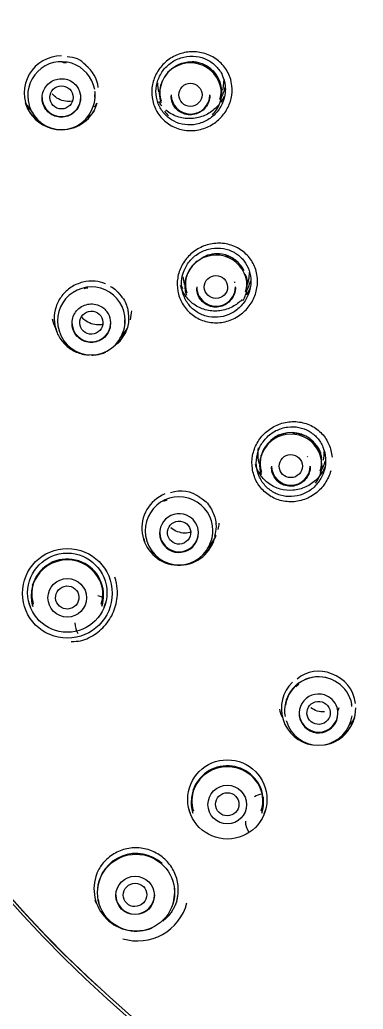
# Model space of a CAD drawing. Header units: millimetres. Extents: x -60 to 7633, y -2614 to 2146.
# Drawn here: x 5473.48 to 5486.78, y 1619.79 to 1658.15 of the extents above; entities that cross this region are included whole.
import ezdxf

# ---------------------------------------------------------------- set-up
doc = ezdxf.new("R2010")
doc.units = ezdxf.units.MM
doc.layers.get('0').update_dxf_attribs({"color": 250})

msp = doc.modelspace()

# ---------------------------------------------------------------- linework, layer by layer
at = {"linetype": 'Continuous'}
for p, q in [((5480.524, 1656.448), (5480.502, 1656.459)), ((5478.998, 1655.777), (5478.928, 1655.594)), ((5478.928, 1655.594), (5478.899, 1655.35)), ((5480.847, 1655.213), (5480.847, 1655.245)), ((5480.847, 1655.213), (5480.847, 1655.245)), ((5476.344, 1654.828), (5476.355, 1654.864)), ((5478.936, 1654.933), (5478.939, 1654.924)), ((5481.247, 1654.952), (5481.26, 1654.994)), ((5473.839, 1654.837), (5473.845, 1654.817)), ((5475.1, 1653.888), (5475.103, 1653.888)), ((5481.814, 1647.957), (5481.806, 1647.987)), ((5481.814, 1647.957), (5481.806, 1647.987)), ((5476.805, 1647.917), (5476.8, 1647.919)), ((5479.925, 1647.482), (5479.928, 1647.472)), ((5482.234, 1647.492), (5482.246, 1647.535)), ((5474.998, 1646.103), (5475.004, 1646.083)), ((5477.501, 1646.087), (5477.512, 1646.122)), ((5476.809, 1645.266), (5476.814, 1645.268)), ((5484.64, 1641.196), (5484.624, 1641.223)), ((5484.64, 1641.196), (5484.624, 1641.223)), ((5482.818, 1640.489), (5482.818, 1640.608)), ((5482.824, 1640.533), (5482.827, 1640.524)), ((5485.132, 1640.548), (5485.143, 1640.584)), ((5480.899, 1637.949), (5480.91, 1637.984)), ((5481.048, 1638.194), (5481.027, 1638.117)), ((5478.396, 1637.958), (5478.402, 1637.938)), ((5473.971, 1635.436), (5473.979, 1635.409)), ((5473.988, 1635.553), (5474.004, 1635.5)), ((5476.641, 1635.496), (5476.657, 1635.549)), ((5476.668, 1635.411), (5476.676, 1635.438)), ((5485.84, 1631.48), (5485.793, 1631.329)), ((5483.798, 1630.973), (5483.804, 1630.953)), ((5486.302, 1630.954), (5486.313, 1630.99)), ((5486.076, 1630.446), (5486.079, 1630.449)), ((5480.167, 1627.423), (5480.175, 1627.396)), ((5480.186, 1627.536), (5480.201, 1627.483)), ((5482.839, 1627.479), (5482.855, 1627.532)), ((5482.865, 1627.393), (5482.873, 1627.419)), ((5476.471, 1625.063), (5476.468, 1625.056)), ((5476.538, 1623.928), (5476.548, 1623.893)), ((5479.426, 1623.88), (5479.432, 1623.901)), ((5478.615, 1622.942), (5478.616, 1622.942))]:
    msp.add_line(p, q, dxfattribs=at)
for centre, radius in [((5475.326, 1635.914), 1.737), ((5475.324, 1635.939), 1.535), ((5475.323, 1635.741), 0.748), ((5481.522, 1627.922), 1.536), ((5481.521, 1627.725), 0.748), ((5477.987, 1624.31), 1.492), ((5477.95, 1624.202), 0.745)]:
    msp.add_circle(centre, radius, dxfattribs=at)
for centre, radius, start, end in [((5509.098, 1656.352), 60.161, 0.4064, 179.5936), ((5475.088, 1655.318), 1.43, 89.4492, 270.4831), ((5475.097, 1655.219), 1.307, 10.0493, 196.8268), ((5475.095, 1655.192), 1.299, 80.9551, 87.4837), ((5475.346, 1655.809), 0.902, 39.7192, 91.6808), ((5475.286, 1655.392), 1.246, 6.1479, 52.8163), ((5480.094, 1655.279), 1.2, 0, 197.1105), ((5480.131, 1655.251), 1.25, 112.9859, 145.8781), ((5480.163, 1655.533), 0.985, 69.8774, 111.1621), ((5480.142, 1655.322), 1.179, 35.2736, 57.8142), ((5480.199, 1655.365), 1.108, 23.0368, 35.1304), ((5480.14, 1655.34), 1.172, 11.6004, 23.0556), ((5508.811, 1655.731), 51.631, 180.1641, 270.3174), ((5508.93, 1655.812), 51.483, 180.2292, 270.1867), ((5475.108, 1655.129), 0.74, 332.1452, 27.8327), ((5475.097, 1655.242), 1.296, 356.1033, 0), ((5475.097, 1655.242), 1.296, 0, 0.6412), ((5475.097, 1655.219), 1.307, 0, 6.7202), ((5480.094, 1655.279), 1.2, 344.1831, 0), ((5480.087, 1655.341), 1.223, 357.1796, 11.0199), ((5475.108, 1655.318), 1.43, 269.8061, 344.2202), ((5475.097, 1655.219), 1.307, 344.0808, 0), ((5475.099, 1655.649), 1.559, 325.4907, 331.4017), ((5480.087, 1655.341), 1.223, 325.9756, 353.7643), ((5475.099, 1655.649), 1.559, 210.9369, 225.306), ((5475.095, 1655.192), 1.299, 196.6838, 343.8225), ((5475.09, 1655.661), 1.656, 307.7945, 321.4692), ((5480.075, 1655.284), 1.193, 214.4738, 225.7987), ((5480.068, 1655.343), 1.241, 315.2944, 326.417), ((5475.09, 1655.661), 1.656, 229.6328, 235.062), ((5481.083, 1647.828), 1.202, 0, 197.1555), ((5481.119, 1647.812), 1.246, 127.7491, 160.784), ((5481.082, 1648.045), 1.027, 83.2367, 123.4776), ((5481.124, 1647.864), 1.197, 50.5629, 72.9436), ((5481.172, 1647.928), 1.117, 38.3574, 50.4146), ((5481.132, 1647.896), 1.169, 26.8413, 38.3645), ((5481.064, 1647.825), 1.19, 160.5217, 196.8524), ((5481.775, 1648.027), 0.513, 354.39, 30.8269), ((5476.256, 1646.484), 1.309, 0, 196.8378), ((5476.254, 1646.457), 1.3, 96.0596, 102.5953), ((5481.083, 1647.828), 1.202, 343.8504, 0), ((5481.06, 1647.888), 1.238, 329.9914, 341.1578), ((5476.268, 1646.395), 0.739, 347.1999, 42.993), ((5476.258, 1646.916), 1.561, 345.4649, 358.3515), ((5476.258, 1646.916), 1.561, 193.4099, 207.4279), ((5476.256, 1646.484), 1.309, 343.7583, 0), ((5476.256, 1646.507), 1.298, 354.4784, 0), ((5476.256, 1646.507), 1.298, 0, 0.3437), ((5476.259, 1646.62), 1.444, 197.1485, 202.148), ((5476.254, 1646.457), 1.3, 196.6228, 343.5894), ((5476.259, 1646.62), 1.444, 314.6788, 337.0365), ((5476.258, 1646.916), 1.561, 314.4494, 331.5394), ((5476.265, 1646.59), 1.432, 333.2561, 343.9987), ((5476.249, 1646.925), 1.658, 229.6207, 233.7109), ((5476.249, 1646.925), 1.658, 304.1201, 313.7283), ((5483.981, 1640.885), 1.204, 0, 197.3729), ((5484.002, 1640.954), 1.195, 10.1007, 149.3226), ((5483.842, 1641.259), 0.851, 93.6522, 142.6186), ((5484.017, 1640.911), 1.217, 65.7289, 87.9142), ((5484.025, 1640.957), 1.173, 42.029, 53.5619), ((5484.013, 1640.88), 1.242, 142.5368, 175.7018), ((5483.962, 1640.881), 1.19, 175.5575, 196.963), ((5483.981, 1640.885), 1.204, 343.9617, 0), ((5483.962, 1640.942), 1.234, 344.6867, 355.9045), ((5483.968, 1640.924), 1.222, 322.8175, 334.0712), ((5483.888, 1640.963), 1.311, 334.0532, 344.6432), ((5479.648, 1638.439), 1.437, 112.2414, 338.122), ((5479.653, 1638.345), 1.31, 0, 197.1206), ((5479.651, 1638.318), 1.301, 111.1446, 117.6819), ((5479.719, 1638.679), 1.202, 51.9289, 109.1756), ((5479.651, 1638.25), 0.751, 57.5959, 2.7539), ((5479.663, 1638.257), 0.74, 2.2779, 58.0719), ((5480.296, 1638.472), 0.802, 339.6536, 10.1547), ((5479.655, 1638.778), 1.563, 345.5333, 354.9366), ((5479.656, 1638.48), 1.446, 197.1942, 202.3729), ((5479.656, 1638.48), 1.446, 314.5354, 344.1088), ((5479.655, 1638.778), 1.563, 314.28, 336.8852), ((5479.653, 1638.345), 1.31, 343.8409, 0), ((5479.669, 1638.46), 1.426, 343.5105, 349.0557), ((5479.651, 1638.318), 1.301, 196.9332, 343.6687), ((5475.323, 1635.812), 1.399, 0, 196.7079), ((5475.324, 1635.836), 1.407, 0, 164.3812), ((5479.647, 1638.784), 1.66, 228.9698, 233.6537), ((5479.647, 1638.784), 1.66, 307.4053, 313.3054), ((5475.325, 1635.89), 1.373, 163.8883, 196.5024), ((5475.325, 1635.89), 1.373, 0.0016, 16.9757), ((5475.325, 1635.89), 1.373, 343.4416, 0), ((5475.323, 1635.812), 1.399, 343.5258, 0), ((5475.324, 1635.836), 1.407, 343.6245, 0), ((5475.324, 1635.863), 1.39, 353.7994, 0), ((5475.324, 1635.863), 1.39, 0, 0.0143), ((5475.323, 1635.972), 1.544, 196.4888, 201.4473), ((5475.324, 1635.836), 1.407, 189.7847, 196.6266), ((5475.323, 1635.972), 1.544, 337.4433, 343.3971), ((5476.368, 1634.765), 0.749, 179.8918, 212.5548), ((5485.055, 1631.361), 1.316, 11.129, 189.9547), ((5485.056, 1631.379), 1.301, 69.9386, 171.0195), ((5485.05, 1631.623), 1.274, 66.5157, 130.4586), ((5485.142, 1631.507), 1.35, 6.0042, 72.0734), ((5485.05, 1631.449), 1.435, 134.7564, 260.2874), ((5485.055, 1631.329), 1.302, 126.1843, 132.7208), ((5485.056, 1631.259), 0.752, 72.6731, 17.7334), ((5485.064, 1631.267), 0.742, 17.3431, 73.0634), ((5485.041, 1631.47), 1.456, 315.4709, 359.9707), ((5485.056, 1631.379), 1.301, 6.7385, 10.3447), ((5485.058, 1631.789), 1.564, 193.2887, 205.2242), ((5485.059, 1631.492), 1.448, 314.3964, 344.4451), ((5485.055, 1631.361), 1.316, 342.3595, 351.1875), ((5485.055, 1631.329), 1.302, 196.7757, 343.5027), ((5485.058, 1631.789), 1.564, 322.037, 331.5229), ((5485.05, 1631.449), 1.435, 280.4073, 315.6539), ((5485.052, 1631.794), 1.662, 304.6765, 312.9207), ((5481.521, 1627.795), 1.399, 0, 196.5363), ((5481.522, 1627.819), 1.407, 13.4962, 161.1889), ((5481.522, 1627.875), 1.373, 0, 21.8397), ((5481.522, 1627.875), 1.373, 160.6036, 196.4796), ((5482.977, 1627.377), 0.761, 99.7378, 122.0639), ((5481.52, 1627.928), 1.387, 0, 3.2658), ((5481.522, 1627.819), 1.407, 0, 7.7484), ((5481.522, 1627.819), 1.407, 185.7632, 196.4454), ((5481.522, 1627.875), 1.373, 343.3574, 0), ((5481.521, 1627.795), 1.399, 343.4802, 0), ((5481.522, 1627.819), 1.407, 343.525, 0), ((5481.522, 1627.846), 1.39, 353.8775, 359.959), ((5481.52, 1627.928), 1.387, 358.5644, 0), ((5481.521, 1627.955), 1.544, 196.5065, 201.2919), ((5481.521, 1627.955), 1.544, 337.3906, 343.3745), ((5482.971, 1627.076), 0.748, 180.0937, 211.9678), ((5477.988, 1624.333), 1.497, 47.7672, 174.7816), ((5477.995, 1624.459), 1.639, 158.64, 292.2257), ((5477.988, 1624.333), 1.497, 343.3407, 0), ((5477.988, 1624.333), 1.497, 0, 6.0184), ((5477.988, 1624.333), 1.497, 191.1924, 195.7131), ((5478.049, 1624.409), 1.971, 252.9099, 345.5376)]:
    msp.add_arc(centre, radius, start, end, dxfattribs=at)
for centre, major_axis, start_param, end_param in [((5509.098, 1655.606), (51.65, 0), 0, 3.141593), ((5509.098, 1655.697), (51.15, 0), 0, 3.141593), ((5509.098, 1655.758), (51.65, 0), 3.141593, 3.972572), ((5509.098, 1655.567), (47.938, 0), 3.141593, 3.965889), ((5480.098, 1655.241), (0.75, 0), 3.141593, 6.283185), ((5475.098, 1655.142), (-0.75, 0), 0, 3.141593), ((5481.086, 1647.791), (-0.75, 0), 0, 3.141593), ((5476.256, 1646.408), (0.75, 0), 3.141593, 6.283185), ((5483.983, 1640.849), (0.75, 0), 3.141593, 6.283185), ((5479.653, 1638.269), (0.75, 0), 3.141593, 6.283185), ((5476.367, 1635.082), (0.75, 0), 1.142261, 1.376226), ((5485.056, 1631.28), (0.75, 0), 3.141593, 6.283185), ((5477.949, 1624.223), (0.75, 0), 3.141593, 6.283185)]:
    msp.add_ellipse(centre, major_axis=major_axis, ratio=0.992546, start_param=start_param, end_param=end_param, dxfattribs=at)
for centre, major_axis, ratio in [((5509.098, 1655.559), (51.15, 0), 0.992546), ((5509.098, 1655.41), (47.938, 0), 0.992546), ((5509.098, 1655.388), (47.807, 0), 0.992546), ((5480.092, 1655.241), (-0.45, 0), 0.992386), ((5475.098, 1655.142), (0.451, 0), 0.991202), ((5481.081, 1647.79), (-0.45, -0.002), 0.992407), ((5476.256, 1646.408), (0.45, 0.018), 0.991355), ((5483.978, 1640.846), (-0.45, -0.004), 0.992465), ((5479.653, 1638.269), (0.449, 0.032), 0.99179), ((5475.322, 1635.753), (0.437, 0.118), 0.987095), ((5485.056, 1631.28), (0.449, 0.04), 0.992425), ((5481.52, 1627.735), (0.418, 0.174), 0.989451), ((5477.949, 1624.223), (0.379, 0.257), 0.979983)]:
    msp.add_ellipse(centre, major_axis=major_axis, ratio=ratio, dxfattribs=at)
for points, knots in [([(5448.938, 1656.787), (5449, 1655.084), (5449.114, 1652.319), (5449.76, 1647.959), (5450.59, 1644.062), (5451.623, 1640.498), (5453, 1636.655), (5454.736, 1632.656), (5456.819, 1628.627), (5458.933, 1625.11), (5461.019, 1622.096), (5462.994, 1619.575), (5464.738, 1617.544), (5466.345, 1615.8), (5468.469, 1613.63), (5471.128, 1611.123), (5473.762, 1608.701), (5475.877, 1606.683), (5477.727, 1604.85), (5479.903, 1602.566), (5482.21, 1599.94), (5484.307, 1597.288), (5485.921, 1595.003), (5487.031, 1593.259), (5487.772, 1591.99), (5488.362, 1590.911), (5488.935, 1589.791), (5489.572, 1588.426), (5490.251, 1586.792), (5490.949, 1584.837), (5491.645, 1582.449), (5492.17, 1580.096), (5492.573, 1577.822), (5492.886, 1575.699), (5493.19, 1573.178), (5493.461, 1570.417), (5493.705, 1567.395), (5493.928, 1564.102), (5494.143, 1560.286), (5494.349, 1555.884), (5494.542, 1550.835), (5494.719, 1545.098), (5494.878, 1538.654), (5495.014, 1531.523), (5495.126, 1523.784), (5495.207, 1516.063), (5495.264, 1508.583), (5495.302, 1501.613), (5495.325, 1495.461), (5495.339, 1490.317), (5495.346, 1486.651), (5495.35, 1483.947), (5495.352, 1482.248), (5495.352, 1481.407), (5495.352, 1481.091)], [0, 0, 0, 0, 0.024596, 0.047412, 0.068581, 0.088124, 0.106184, 0.133361, 0.157228, 0.178092, 0.198356, 0.215262, 0.228775, 0.240746, 0.252818, 0.276879, 0.298687, 0.309747, 0.323481, 0.340195, 0.359975, 0.379051, 0.393863, 0.404349, 0.41182, 0.417164, 0.423797, 0.431714, 0.440966, 0.451733, 0.464481, 0.480225, 0.489788, 0.500935, 0.514117, 0.529873, 0.544743, 0.561997, 0.581994, 0.605087, 0.631598, 0.661773, 0.695732, 0.733393, 0.77439, 0.817962, 0.855333, 0.892521, 0.928049, 0.952456, 0.973828, 0.985798, 0.995471, 1, 1, 1, 1]), ([(5481.699, 1655.589), (5481.716, 1655.429), (5481.705, 1655.264), (5481.67, 1655.105), (5481.635, 1654.947), (5481.573, 1654.793), (5481.491, 1654.654), (5481.407, 1654.51), (5481.299, 1654.38), (5481.177, 1654.27), (5481.046, 1654.153), (5480.896, 1654.056), (5480.737, 1653.987), (5480.571, 1653.915), (5480.39, 1653.871), (5480.21, 1653.858), (5480.028, 1653.845), (5479.842, 1653.865), (5479.667, 1653.916), (5479.495, 1653.966), (5479.331, 1654.048), (5479.187, 1654.155), (5479.048, 1654.259), (5478.926, 1654.39), (5478.831, 1654.536), (5478.739, 1654.679), (5478.67, 1654.84), (5478.631, 1655.007), (5478.593, 1655.171), (5478.583, 1655.344), (5478.602, 1655.512), (5478.621, 1655.678), (5478.668, 1655.844), (5478.739, 1655.996), (5478.812, 1656.149), (5478.911, 1656.293), (5479.028, 1656.415), (5479.147, 1656.538), (5479.287, 1656.644), (5479.438, 1656.723), (5479.592, 1656.804), (5479.76, 1656.861), (5479.93, 1656.889), (5480.105, 1656.918), (5480.285, 1656.917), (5480.457, 1656.888), (5480.633, 1656.859), (5480.805, 1656.798), (5480.96, 1656.711), (5481.115, 1656.623), (5481.257, 1656.506), (5481.372, 1656.368), (5481.483, 1656.234), (5481.572, 1656.076), (5481.629, 1655.908), (5481.664, 1655.806), (5481.688, 1655.698), (5481.699, 1655.589)], [0, 0, 0, 0, 0.049508, 0.049508, 0.049508, 0.098939, 0.098939, 0.098939, 0.149649, 0.149649, 0.149649, 0.203614, 0.203614, 0.203614, 0.260179, 0.260179, 0.260179, 0.317463, 0.317463, 0.317463, 0.373524, 0.373524, 0.373524, 0.427891, 0.427891, 0.427891, 0.480781, 0.480781, 0.480781, 0.532722, 0.532722, 0.532722, 0.584107, 0.584107, 0.584107, 0.635805, 0.635805, 0.635805, 0.688158, 0.688158, 0.688158, 0.741696, 0.741696, 0.741696, 0.796841, 0.796841, 0.796841, 0.853467, 0.853467, 0.853467, 0.910687, 0.910687, 0.910687, 0.966372, 0.966372, 0.966372, 1, 1, 1, 1]), ([(5481.438, 1655.593), (5481.423, 1655.736), (5481.385, 1655.876), (5481.326, 1656.002), (5481.267, 1656.129), (5481.187, 1656.245), (5481.092, 1656.344), (5480.993, 1656.447), (5480.875, 1656.533), (5480.747, 1656.598), (5480.613, 1656.666), (5480.464, 1656.711), (5480.312, 1656.729), (5480.157, 1656.748), (5479.995, 1656.74), (5479.84, 1656.705), (5479.687, 1656.67), (5479.536, 1656.608), (5479.402, 1656.522), (5479.271, 1656.44), (5479.152, 1656.333), (5479.055, 1656.211), (5478.96, 1656.092), (5478.884, 1655.956), (5478.834, 1655.813), (5478.785, 1655.672), (5478.759, 1655.522), (5478.759, 1655.375), (5478.758, 1655.228), (5478.783, 1655.079), (5478.83, 1654.942), (5478.878, 1654.804), (5478.95, 1654.674), (5479.04, 1654.561), (5479.13, 1654.448), (5479.241, 1654.349), (5479.363, 1654.273), (5479.487, 1654.195), (5479.626, 1654.138), (5479.769, 1654.106), (5479.915, 1654.074), (5480.069, 1654.066), (5480.218, 1654.084), (5480.371, 1654.103), (5480.523, 1654.148), (5480.662, 1654.217), (5480.804, 1654.287), (5480.937, 1654.384), (5481.049, 1654.499), (5481.16, 1654.613), (5481.253, 1654.749), (5481.32, 1654.895), (5481.384, 1655.034), (5481.425, 1655.186), (5481.439, 1655.338), (5481.447, 1655.423), (5481.447, 1655.509), (5481.438, 1655.593)], [0, 0, 0, 0, 0.050773, 0.050773, 0.050773, 0.101395, 0.101395, 0.101395, 0.154309, 0.154309, 0.154309, 0.210334, 0.210334, 0.210334, 0.267527, 0.267527, 0.267527, 0.323887, 0.323887, 0.323887, 0.378584, 0.378584, 0.378584, 0.431832, 0.431832, 0.431832, 0.483971, 0.483971, 0.483971, 0.535818, 0.535818, 0.535818, 0.587579, 0.587579, 0.587579, 0.63961, 0.63961, 0.63961, 0.692668, 0.692668, 0.692668, 0.747062, 0.747062, 0.747062, 0.802962, 0.802962, 0.802962, 0.860021, 0.860021, 0.860021, 0.916595, 0.916595, 0.916595, 0.970173, 0.970173, 0.970173, 1, 1, 1, 1]), ([(5479.217, 1656.11), (5479.235, 1656.131), (5479.465, 1656.375), (5480.109, 1656.65), (5480.797, 1656.391), (5481.046, 1656.087), (5481.094, 1656.014)], [0.1152049, 0.1152049, 0.1152049, 0.1152049, 0.1264956, 0.2505312, 0.3747326, 0.4104854, 0.4104854, 0.4104854, 0.4104854]), ([(5475.762, 1654.783), (5475.723, 1654.709), (5475.671, 1654.64), (5475.609, 1654.583), (5475.548, 1654.525), (5475.476, 1654.478), (5475.399, 1654.443), (5475.322, 1654.409), (5475.238, 1654.387), (5475.154, 1654.38), (5475.07, 1654.373), (5474.984, 1654.381), (5474.903, 1654.402), (5474.822, 1654.423), (5474.743, 1654.458), (5474.673, 1654.505), (5474.604, 1654.551), (5474.542, 1654.61), (5474.492, 1654.677), (5474.443, 1654.744), (5474.404, 1654.821), (5474.38, 1654.9), (5474.355, 1654.98), (5474.345, 1655.065), (5474.348, 1655.148), (5474.352, 1655.231), (5474.37, 1655.315), (5474.401, 1655.392), (5474.432, 1655.47), (5474.477, 1655.543), (5474.532, 1655.606), (5474.587, 1655.669), (5474.654, 1655.724), (5474.726, 1655.766), (5474.799, 1655.808), (5474.88, 1655.838), (5474.963, 1655.853), (5475.045, 1655.869), (5475.132, 1655.871), (5475.215, 1655.858), (5475.298, 1655.846), (5475.38, 1655.82), (5475.454, 1655.781), (5475.528, 1655.742), (5475.596, 1655.689), (5475.653, 1655.628), (5475.695, 1655.582), (5475.732, 1655.53), (5475.762, 1655.474)], [0, 0, 0, 0, 0.063439, 0.063439, 0.063439, 0.126866, 0.126866, 0.126866, 0.19049, 0.19049, 0.19049, 0.2542, 0.2542, 0.2542, 0.317862, 0.317862, 0.317862, 0.381399, 0.381399, 0.381399, 0.444801, 0.444801, 0.444801, 0.508096, 0.508096, 0.508096, 0.571336, 0.571336, 0.571336, 0.634582, 0.634582, 0.634582, 0.697889, 0.697889, 0.697889, 0.761311, 0.761311, 0.761311, 0.82487, 0.82487, 0.82487, 0.888545, 0.888545, 0.888545, 0.952253, 0.952253, 0.952253, 1, 1, 1, 1]), ([(5481.232, 1655.712), (5481.262, 1655.611), (5481.294, 1655.391), (5481.258, 1655.168), (5481.224, 1655.057)], [0.45548197, 0.45548197, 0.45548197, 0.45548197, 0.49836251, 0.54422071, 0.54422071, 0.54422071, 0.54422071]), ([(5475.482, 1654.99), (5475.455, 1654.986), (5475.428, 1654.984), (5475.401, 1654.984), (5475.304, 1654.981), (5475.206, 1654.995), (5475.115, 1655.025), (5475.024, 1655.055), (5474.937, 1655.101), (5474.862, 1655.16), (5474.817, 1655.196), (5474.775, 1655.236), (5474.738, 1655.28)], [0.733582, 0.733582, 0.733582, 0.733582, 0.7491258, 0.7491258, 0.7491258, 0.8046019, 0.8046019, 0.8046019, 0.8597155, 0.8597155, 0.8597155, 0.8927509, 0.8927509, 0.8927509, 0.8927509]), ([(5481.43, 1655.542), (5481.4, 1655.391), (5481.345, 1655.244), (5481.27, 1655.111), (5481.258, 1655.091), (5481.247, 1655.071), (5481.234, 1655.052)], [0, 0, 0, 0, 0.05196834, 0.05196834, 0.05196834, 0.0598142, 0.0598142, 0.0598142, 0.0598142]), ([(5474.077, 1654.319), (5474.076, 1654.32), (5474.075, 1654.32), (5473.941, 1654.451), (5473.833, 1654.61), (5473.74, 1654.83), (5473.723, 1654.878), (5473.708, 1654.927)], [0.3745695, 0.3745695, 0.3745695, 0.3745695, 0.375, 0.375, 0.4375, 0.4375, 0.45427734, 0.45427734, 0.45427734, 0.45427734]), ([(5480.847, 1655.213), (5480.846, 1655.132), (5480.83, 1655.049), (5480.802, 1654.972), (5480.774, 1654.895), (5480.733, 1654.822), (5480.682, 1654.758), (5480.631, 1654.692), (5480.567, 1654.635), (5480.498, 1654.589), (5480.426, 1654.543), (5480.346, 1654.508), (5480.264, 1654.487), (5480.181, 1654.467), (5480.093, 1654.46), (5480.008, 1654.468), (5479.923, 1654.477), (5479.839, 1654.5), (5479.762, 1654.537), (5479.686, 1654.573), (5479.616, 1654.623), (5479.557, 1654.683), (5479.498, 1654.742), (5479.449, 1654.813), (5479.415, 1654.889), (5479.38, 1654.964), (5479.358, 1655.046), (5479.351, 1655.129), (5479.349, 1655.151), (5479.348, 1655.172), (5479.348, 1655.194)], [0, 0, 0, 0, 0.0523164, 0.0523164, 0.0523164, 0.1045704, 0.1045704, 0.1045704, 0.1579964, 0.1579964, 0.1579964, 0.2127764, 0.2127764, 0.2127764, 0.2681941, 0.2681941, 0.2681941, 0.323514, 0.323514, 0.323514, 0.3782924, 0.3782924, 0.3782924, 0.4324065, 0.4324065, 0.4324065, 0.4859431, 0.4859431, 0.4859431, 0.4999941, 0.4999941, 0.4999941, 0.4999941]), ([(5481.174, 1654.835), (5481.069, 1654.714), (5480.944, 1654.61), (5480.808, 1654.529), (5480.663, 1654.442), (5480.503, 1654.379), (5480.339, 1654.346), (5480.171, 1654.312), (5479.996, 1654.308), (5479.827, 1654.335), (5479.662, 1654.362), (5479.499, 1654.419), (5479.353, 1654.503), (5479.279, 1654.545), (5479.209, 1654.595), (5479.144, 1654.651)], [0.6339933, 0.6339933, 0.6339933, 0.6339933, 0.6869624, 0.6869624, 0.6869624, 0.7436307, 0.7436307, 0.7436307, 0.8014986, 0.8014986, 0.8014986, 0.858255, 0.858255, 0.858255, 0.8869397, 0.8869397, 0.8869397, 0.8869397]), ([(5482.687, 1648.134), (5482.701, 1647.967), (5482.686, 1647.794), (5482.645, 1647.63), (5482.604, 1647.467), (5482.536, 1647.309), (5482.447, 1647.168), (5482.355, 1647.019), (5482.237, 1646.886), (5482.103, 1646.775), (5481.963, 1646.659), (5481.801, 1646.566), (5481.631, 1646.503), (5481.459, 1646.439), (5481.273, 1646.405), (5481.09, 1646.405), (5480.91, 1646.404), (5480.727, 1646.436), (5480.557, 1646.498), (5480.393, 1646.559), (5480.237, 1646.65), (5480.103, 1646.763), (5479.973, 1646.874), (5479.861, 1647.01), (5479.776, 1647.159), (5479.693, 1647.305), (5479.634, 1647.468), (5479.604, 1647.634), (5479.574, 1647.8), (5479.573, 1647.973), (5479.599, 1648.139), (5479.625, 1648.306), (5479.68, 1648.471), (5479.758, 1648.621), (5479.838, 1648.773), (5479.943, 1648.913), (5480.066, 1649.031), (5480.191, 1649.152), (5480.338, 1649.254), (5480.494, 1649.328), (5480.654, 1649.405), (5480.829, 1649.455), (5481.003, 1649.476), (5481.182, 1649.497), (5481.366, 1649.487), (5481.54, 1649.448), (5481.715, 1649.408), (5481.886, 1649.335), (5482.036, 1649.236), (5482.184, 1649.139), (5482.316, 1649.013), (5482.42, 1648.867), (5482.517, 1648.731), (5482.592, 1648.573), (5482.638, 1648.409), (5482.663, 1648.32), (5482.679, 1648.227), (5482.687, 1648.134)], [0, 0, 0, 0, 0.051487, 0.051487, 0.051487, 0.102821, 0.102821, 0.102821, 0.156482, 0.156482, 0.156482, 0.212928, 0.212928, 0.212928, 0.270092, 0.270092, 0.270092, 0.32633, 0.32633, 0.32633, 0.380833, 0.380833, 0.380833, 0.433834, 0.433834, 0.433834, 0.485711, 0.485711, 0.485711, 0.537258, 0.537258, 0.537258, 0.588932, 0.588932, 0.588932, 0.641116, 0.641116, 0.641116, 0.694566, 0.694566, 0.694566, 0.749576, 0.749576, 0.749576, 0.806139, 0.806139, 0.806139, 0.86335, 0.86335, 0.86335, 0.919332, 0.919332, 0.919332, 0.971748, 0.971748, 0.971748, 1, 1, 1, 1]), ([(5482.428, 1648.125), (5482.416, 1648.264), (5482.381, 1648.404), (5482.326, 1648.531), (5482.272, 1648.658), (5482.196, 1648.776), (5482.105, 1648.877), (5482.013, 1648.98), (5481.903, 1649.068), (5481.784, 1649.135), (5481.657, 1649.206), (5481.517, 1649.256), (5481.375, 1649.282), (5481.224, 1649.309), (5481.067, 1649.309), (5480.914, 1649.284), (5480.758, 1649.258), (5480.604, 1649.205), (5480.464, 1649.127), (5480.326, 1649.05), (5480.199, 1648.948), (5480.093, 1648.829), (5479.99, 1648.712), (5479.906, 1648.576), (5479.847, 1648.432), (5479.79, 1648.292), (5479.756, 1648.14), (5479.748, 1647.989), (5479.741, 1647.84), (5479.759, 1647.689), (5479.8, 1647.547), (5479.842, 1647.407), (5479.908, 1647.272), (5479.993, 1647.154), (5480.078, 1647.036), (5480.184, 1646.931), (5480.303, 1646.848), (5480.423, 1646.765), (5480.559, 1646.701), (5480.699, 1646.663), (5480.841, 1646.623), (5480.992, 1646.608), (5481.139, 1646.618), (5481.29, 1646.628), (5481.441, 1646.665), (5481.58, 1646.724), (5481.723, 1646.785), (5481.858, 1646.872), (5481.974, 1646.978), (5482.092, 1647.086), (5482.193, 1647.216), (5482.269, 1647.359), (5482.343, 1647.499), (5482.395, 1647.656), (5482.418, 1647.814), (5482.433, 1647.917), (5482.436, 1648.022), (5482.428, 1648.125)], [0, 0, 0, 0, 0.049178, 0.049178, 0.049178, 0.09831, 0.09831, 0.09831, 0.148382, 0.148382, 0.148382, 0.201619, 0.201619, 0.201619, 0.257704, 0.257704, 0.257704, 0.314868, 0.314868, 0.314868, 0.371065, 0.371065, 0.371065, 0.425699, 0.425699, 0.425699, 0.478802, 0.478802, 0.478802, 0.531051, 0.531051, 0.531051, 0.582712, 0.582712, 0.582712, 0.63449, 0.63449, 0.63449, 0.686739, 0.686739, 0.686739, 0.739776, 0.739776, 0.739776, 0.794306, 0.794306, 0.794306, 0.850424, 0.850424, 0.850424, 0.907605, 0.907605, 0.907605, 0.96396, 0.96396, 0.96396, 1, 1, 1, 1]), ([(5480.938, 1649.072), (5480.991, 1649.081), (5481.199, 1649.101), (5481.553, 1649.038), (5481.833, 1648.86), (5481.955, 1648.734), (5481.97, 1648.718)], [0.7255614, 0.7255614, 0.7255614, 0.7255614, 0.7476289, 0.8107743, 0.8738375, 0.8832953, 0.8832953, 0.8832953, 0.8832953]), ([(5476.8, 1647.919), (5476.8, 1647.919), (5476.8, 1647.919), (5476.8, 1647.919), (5476.675, 1647.968), (5476.542, 1647.999), (5476.407, 1648.012), (5476.246, 1648.027), (5476.08, 1648.014), (5475.922, 1647.975), (5475.765, 1647.936), (5475.611, 1647.869), (5475.475, 1647.781), (5475.339, 1647.692), (5475.216, 1647.579), (5475.117, 1647.451), (5475.018, 1647.323), (5474.94, 1647.177), (5474.889, 1647.024), (5474.838, 1646.871), (5474.813, 1646.708), (5474.816, 1646.548), (5474.818, 1646.388), (5474.849, 1646.226), (5474.904, 1646.076), (5474.96, 1645.926), (5475.043, 1645.784), (5475.146, 1645.661), (5475.248, 1645.538), (5475.373, 1645.432), (5475.51, 1645.351), (5475.648, 1645.269), (5475.802, 1645.21), (5475.959, 1645.178), (5476.03, 1645.164), (5476.103, 1645.155), (5476.176, 1645.152)], [0, 0, 0, 0, 0.0000106, 0.0000106, 0.0000106, 0.0719766, 0.0719766, 0.0719766, 0.1586463, 0.1586463, 0.1586463, 0.2453304, 0.2453304, 0.2453304, 0.3317239, 0.3317239, 0.3317239, 0.4178123, 0.4178123, 0.4178123, 0.5036293, 0.5036293, 0.5036293, 0.5893362, 0.5893362, 0.5893362, 0.6752857, 0.6752857, 0.6752857, 0.7608257, 0.7608257, 0.7608257, 0.8466092, 0.8466092, 0.8466092, 0.8854698, 0.8854698, 0.8854698, 0.8854698]), ([(5479.802, 1648.188), (5479.808, 1648.092), (5479.824, 1647.997), (5479.85, 1647.906), (5479.852, 1647.902), (5479.853, 1647.898), (5479.854, 1647.894)], [0.54513223, 0.54513223, 0.54513223, 0.54513223, 0.57993507, 0.57993507, 0.57993507, 0.58144777, 0.58144777, 0.58144777, 0.58144777]), ([(5479.962, 1647.546), (5479.927, 1647.66), (5479.887, 1647.915), (5479.936, 1648.165), (5479.983, 1648.291)], [0.4504537, 0.4504537, 0.4504537, 0.4504537, 0.4974908, 0.5517956, 0.5517956, 0.5517956, 0.5517956]), ([(5482.41, 1648.033), (5482.375, 1647.876), (5482.312, 1647.724), (5482.228, 1647.589), (5482.227, 1647.588), (5482.227, 1647.587), (5482.226, 1647.586)], [0, 0, 0, 0, 0.0546453, 0.0546453, 0.0546453, 0.05505748, 0.05505748, 0.05505748, 0.05505748]), ([(5482.252, 1648.121), (5482.261, 1648.063), (5482.265, 1648.002), (5482.265, 1647.939), (5482.265, 1647.934), (5482.265, 1647.932)], [0.97434993, 0.97434993, 0.97434993, 0.97434993, 0.99809597, 0.99904881, 1, 1, 1, 1]), ([(5482.094, 1647.301), (5481.987, 1647.192), (5481.862, 1647.099), (5481.728, 1647.028), (5481.576, 1646.947), (5481.408, 1646.892), (5481.237, 1646.869), (5481.069, 1646.847), (5480.895, 1646.854), (5480.729, 1646.892), (5480.57, 1646.929), (5480.414, 1646.995), (5480.276, 1647.086), (5480.143, 1647.174), (5480.023, 1647.287), (5479.927, 1647.416), (5479.833, 1647.543), (5479.76, 1647.688), (5479.713, 1647.839), (5479.712, 1647.842), (5479.711, 1647.845), (5479.711, 1647.847)], [0.6410659, 0.6410659, 0.6410659, 0.6410659, 0.6919365, 0.6919365, 0.6919365, 0.749869, 0.749869, 0.749869, 0.806779, 0.806779, 0.806779, 0.8616351, 0.8616351, 0.8616351, 0.9147537, 0.9147537, 0.9147537, 0.9667874, 0.9667874, 0.9667874, 0.9676875, 0.9676875, 0.9676875, 0.9676875]), ([(5481.836, 1647.777), (5481.836, 1647.756), (5481.835, 1647.734), (5481.833, 1647.712), (5481.826, 1647.631), (5481.805, 1647.549), (5481.772, 1647.474), (5481.739, 1647.397), (5481.692, 1647.325), (5481.636, 1647.264), (5481.579, 1647.2), (5481.51, 1647.146), (5481.436, 1647.105), (5481.36, 1647.063), (5481.277, 1647.035), (5481.192, 1647.021), (5481.107, 1647.007), (5481.019, 1647.008), (5480.935, 1647.023), (5480.852, 1647.039), (5480.771, 1647.069), (5480.698, 1647.112), (5480.626, 1647.154), (5480.56, 1647.21), (5480.506, 1647.274), (5480.453, 1647.337), (5480.41, 1647.411), (5480.381, 1647.489), (5480.353, 1647.567), (5480.337, 1647.651), (5480.336, 1647.734), (5480.336, 1647.737), (5480.336, 1647.741), (5480.336, 1647.745)], [0.0384341, 0.0384341, 0.0384341, 0.0384341, 0.0523164, 0.0523164, 0.0523164, 0.1045704, 0.1045704, 0.1045704, 0.1579964, 0.1579964, 0.1579964, 0.2127764, 0.2127764, 0.2127764, 0.2681941, 0.2681941, 0.2681941, 0.323514, 0.323514, 0.323514, 0.3782924, 0.3782924, 0.3782924, 0.4324065, 0.4324065, 0.4324065, 0.4859431, 0.4859431, 0.4859431, 0.5391235, 0.5391235, 0.5391235, 0.5416596, 0.5416596, 0.5416596, 0.5416596]), ([(5482.425, 1647.808), (5482.415, 1647.783), (5482.405, 1647.758), (5482.393, 1647.733), (5482.353, 1647.646), (5482.305, 1647.563), (5482.249, 1647.485)], [0.57402842, 0.57402842, 0.57402842, 0.57402842, 0.5828994, 0.5828994, 0.5828994, 0.61440669, 0.61440669, 0.61440669, 0.61440669]), ([(5477.414, 1647.43), (5477.434, 1647.41), (5477.566, 1647.281), (5477.64, 1647.036), (5477.674, 1646.854), (5477.679, 1646.824)], [0, 0, 0, 0, 0.116376, 0.875814, 1, 1, 1, 1]), ([(5476.988, 1646.231), (5476.969, 1646.15), (5476.937, 1646.07), (5476.892, 1645.999), (5476.848, 1645.927), (5476.79, 1645.863), (5476.725, 1645.81), (5476.659, 1645.757), (5476.584, 1645.714), (5476.505, 1645.686), (5476.425, 1645.658), (5476.34, 1645.642), (5476.256, 1645.642), (5476.171, 1645.641), (5476.086, 1645.655), (5476.007, 1645.682), (5475.927, 1645.709), (5475.852, 1645.751), (5475.786, 1645.803), (5475.721, 1645.855), (5475.663, 1645.918), (5475.619, 1645.989), (5475.575, 1646.06), (5475.542, 1646.139), (5475.524, 1646.22), (5475.506, 1646.301), (5475.501, 1646.387), (5475.511, 1646.47), (5475.521, 1646.552), (5475.545, 1646.635), (5475.582, 1646.71), (5475.619, 1646.785), (5475.669, 1646.855), (5475.729, 1646.914), (5475.788, 1646.973), (5475.859, 1647.023), (5475.935, 1647.059), (5476.011, 1647.096), (5476.094, 1647.12), (5476.177, 1647.129), (5476.261, 1647.139), (5476.348, 1647.134), (5476.429, 1647.116), (5476.511, 1647.097), (5476.591, 1647.064), (5476.662, 1647.019), (5476.715, 1646.986), (5476.765, 1646.945), (5476.808, 1646.899)], [0, 0, 0, 0, 0.063439, 0.063439, 0.063439, 0.126866, 0.126866, 0.126866, 0.19049, 0.19049, 0.19049, 0.2542, 0.2542, 0.2542, 0.317862, 0.317862, 0.317862, 0.381399, 0.381399, 0.381399, 0.444801, 0.444801, 0.444801, 0.508096, 0.508096, 0.508096, 0.571336, 0.571336, 0.571336, 0.634582, 0.634582, 0.634582, 0.697889, 0.697889, 0.697889, 0.761311, 0.761311, 0.761311, 0.82487, 0.82487, 0.82487, 0.888545, 0.888545, 0.888545, 0.952253, 0.952253, 0.952253, 1, 1, 1, 1]), ([(5477.679, 1646.824), (5477.69, 1646.725), (5477.709, 1646.481), (5477.661, 1646.146), (5477.547, 1645.984), (5477.526, 1645.955)], [0, 0, 0, 0, 0.303432, 0.891647, 1, 1, 1, 1]), ([(5476.729, 1646.346), (5476.664, 1646.33), (5476.596, 1646.321), (5476.529, 1646.321), (5476.432, 1646.32), (5476.335, 1646.337), (5476.244, 1646.369), (5476.155, 1646.401), (5476.07, 1646.448), (5475.997, 1646.508), (5475.956, 1646.541), (5475.919, 1646.579), (5475.886, 1646.619)], [0.7136056, 0.7136056, 0.7136056, 0.7136056, 0.7521116, 0.7521116, 0.7521116, 0.8073385, 0.8073385, 0.8073385, 0.8617618, 0.8617618, 0.8617618, 0.8916413, 0.8916413, 0.8916413, 0.8916413]), ([(5476.28, 1645.151), (5476.335, 1645.152), (5476.388, 1645.156), (5476.442, 1645.164), (5476.568, 1645.181), (5476.692, 1645.216), (5476.809, 1645.266), (5476.809, 1645.266), (5476.809, 1645.266), (5476.809, 1645.266)], [0.90386702, 0.90386702, 0.90386702, 0.90386702, 0.93259354, 0.93259354, 0.93259354, 0.9999894, 0.9999894, 0.9999894, 1, 1, 1, 1]), ([(5485.525, 1640.665), (5485.479, 1640.495), (5485.404, 1640.331), (5485.308, 1640.185), (5485.207, 1640.033), (5485.079, 1639.897), (5484.934, 1639.787), (5484.787, 1639.675), (5484.618, 1639.588), (5484.442, 1639.533), (5484.269, 1639.479), (5484.083, 1639.455), (5483.901, 1639.464), (5483.725, 1639.473), (5483.548, 1639.514), (5483.385, 1639.583), (5483.227, 1639.651), (5483.078, 1639.747), (5482.952, 1639.865), (5482.828, 1639.98), (5482.723, 1640.119), (5482.645, 1640.269), (5482.567, 1640.418), (5482.515, 1640.583), (5482.491, 1640.75), (5482.466, 1640.917), (5482.47, 1641.09), (5482.502, 1641.256), (5482.533, 1641.424), (5482.593, 1641.589), (5482.677, 1641.738), (5482.761, 1641.89), (5482.873, 1642.03), (5483, 1642.147), (5483.132, 1642.267), (5483.285, 1642.365), (5483.446, 1642.436), (5483.612, 1642.509), (5483.791, 1642.554), (5483.97, 1642.568), (5484.152, 1642.582), (5484.338, 1642.563), (5484.513, 1642.513), (5484.684, 1642.464), (5484.85, 1642.383), (5484.994, 1642.275), (5485.129, 1642.173), (5485.25, 1642.044), (5485.343, 1641.899), (5485.43, 1641.763), (5485.495, 1641.61), (5485.535, 1641.453), (5485.556, 1641.368), (5485.569, 1641.28), (5485.576, 1641.193)], [0.0541151, 0.0541151, 0.0541151, 0.0541151, 0.1080772, 0.1080772, 0.1080772, 0.164279, 0.164279, 0.164279, 0.2215619, 0.2215619, 0.2215619, 0.2779135, 0.2779135, 0.2779135, 0.3325427, 0.3325427, 0.3325427, 0.3856682, 0.3856682, 0.3856682, 0.4377203, 0.4377203, 0.4377203, 0.4892132, 0.4892132, 0.4892132, 0.5408074, 0.5408074, 0.5408074, 0.5929859, 0.5929859, 0.5929859, 0.646237, 0.646237, 0.646237, 0.701057, 0.701057, 0.701057, 0.7574319, 0.7574319, 0.7574319, 0.8147583, 0.8147583, 0.8147583, 0.8709204, 0.8709204, 0.8709204, 0.9239202, 0.9239202, 0.9239202, 0.9734867, 0.9734867, 0.9734867, 1, 1, 1, 1]), ([(5485.325, 1641.169), (5485.314, 1641.31), (5485.281, 1641.452), (5485.226, 1641.583), (5485.172, 1641.713), (5485.095, 1641.836), (5485.002, 1641.941), (5484.911, 1642.045), (5484.802, 1642.133), (5484.685, 1642.201), (5484.564, 1642.271), (5484.43, 1642.321), (5484.294, 1642.348), (5484.149, 1642.377), (5483.998, 1642.382), (5483.852, 1642.362), (5483.698, 1642.341), (5483.545, 1642.292), (5483.406, 1642.221), (5483.264, 1642.148), (5483.132, 1642.049), (5483.022, 1641.931), (5482.914, 1641.816), (5482.824, 1641.68), (5482.76, 1641.534), (5482.697, 1641.392), (5482.659, 1641.237), (5482.647, 1641.083), (5482.636, 1640.932), (5482.651, 1640.778), (5482.69, 1640.633), (5482.729, 1640.49), (5482.792, 1640.352), (5482.876, 1640.23), (5482.959, 1640.109), (5483.064, 1640.001), (5483.182, 1639.915), (5483.3, 1639.829), (5483.434, 1639.762), (5483.574, 1639.72), (5483.714, 1639.678), (5483.863, 1639.659), (5484.009, 1639.666), (5484.159, 1639.672), (5484.308, 1639.704), (5484.447, 1639.759), (5484.589, 1639.815), (5484.724, 1639.897), (5484.84, 1639.997), (5484.959, 1640.1), (5485.062, 1640.225), (5485.141, 1640.362), (5485.221, 1640.501), (5485.278, 1640.657), (5485.307, 1640.816), (5485.328, 1640.932), (5485.334, 1641.051), (5485.325, 1641.169)], [0, 0, 0, 0, 0.04962, 0.04962, 0.04962, 0.099317, 0.099317, 0.099317, 0.148221, 0.148221, 0.148221, 0.198726, 0.198726, 0.198726, 0.25242, 0.25242, 0.25242, 0.308795, 0.308795, 0.308795, 0.365983, 0.365983, 0.365983, 0.42197, 0.42197, 0.42197, 0.476365, 0.476365, 0.476365, 0.529302, 0.529302, 0.529302, 0.581337, 0.581337, 0.581337, 0.633071, 0.633071, 0.633071, 0.684927, 0.684927, 0.684927, 0.737152, 0.737152, 0.737152, 0.790494, 0.790494, 0.790494, 0.845294, 0.845294, 0.845294, 0.901559, 0.901559, 0.901559, 0.958758, 0.958758, 0.958758, 1, 1, 1, 1]), ([(5482.719, 1641.556), (5482.709, 1641.503), (5482.703, 1641.45), (5482.699, 1641.396), (5482.691, 1641.252), (5482.707, 1641.103), (5482.748, 1640.964), (5482.749, 1640.96), (5482.75, 1640.955), (5482.751, 1640.951)], [0.51279631, 0.51279631, 0.51279631, 0.51279631, 0.53216928, 0.53216928, 0.53216928, 0.58494675, 0.58494675, 0.58494675, 0.58661518, 0.58661518, 0.58661518, 0.58661518]), ([(5485.175, 1641.071), (5485.173, 1641.137), (5485.162, 1641.316), (5485.081, 1641.539), (5484.985, 1641.635), (5484.979, 1641.641)], [0, 0, 0, 0, 0.295891, 0.963151, 1, 1, 1, 1]), ([(5482.859, 1640.603), (5482.822, 1640.723), (5482.793, 1640.924), (5482.817, 1641.122), (5482.833, 1641.196)], [0.45048364, 0.45048364, 0.45048364, 0.45048364, 0.49977879, 0.53026345, 0.53026345, 0.53026345, 0.53026345]), ([(5485.151, 1641.157), (5485.158, 1641.105), (5485.163, 1641.043), (5485.162, 1640.981), (5485.162, 1640.972)], [0.97504196, 0.97504196, 0.97504196, 0.97504196, 0.99631645, 1, 1, 1, 1]), ([(5485.313, 1640.835), (5485.302, 1640.807), (5485.289, 1640.779), (5485.276, 1640.751), (5485.202, 1640.599), (5485.102, 1640.458), (5484.983, 1640.339), (5484.861, 1640.216), (5484.715, 1640.113), (5484.558, 1640.04), (5484.403, 1639.968), (5484.232, 1639.923), (5484.061, 1639.909), (5483.896, 1639.896), (5483.726, 1639.913), (5483.566, 1639.958), (5483.411, 1640.002), (5483.261, 1640.075), (5483.13, 1640.17), (5483.002, 1640.262), (5482.888, 1640.379), (5482.798, 1640.51), (5482.715, 1640.63), (5482.65, 1640.765), (5482.608, 1640.905)], [0.5741704, 0.5741704, 0.5741704, 0.5741704, 0.5843388, 0.5843388, 0.5843388, 0.6404277, 0.6404277, 0.6404277, 0.6982799, 0.6982799, 0.6982799, 0.755398, 0.755398, 0.755398, 0.8105109, 0.8105109, 0.8105109, 0.8638672, 0.8638672, 0.8638672, 0.9159041, 0.9159041, 0.9159041, 0.9636673, 0.9636673, 0.9636673, 0.9636673]), ([(5484.733, 1640.833), (5484.733, 1640.795), (5484.73, 1640.756), (5484.724, 1640.719), (5484.711, 1640.636), (5484.685, 1640.554), (5484.646, 1640.48), (5484.607, 1640.404), (5484.554, 1640.334), (5484.492, 1640.275), (5484.43, 1640.216), (5484.356, 1640.166), (5484.278, 1640.131), (5484.199, 1640.096), (5484.113, 1640.074), (5484.028, 1640.068), (5483.943, 1640.061), (5483.856, 1640.069), (5483.774, 1640.092), (5483.693, 1640.114), (5483.615, 1640.151), (5483.546, 1640.199), (5483.478, 1640.247), (5483.417, 1640.307), (5483.369, 1640.375), (5483.321, 1640.443), (5483.284, 1640.519), (5483.262, 1640.599), (5483.243, 1640.666), (5483.233, 1640.736), (5483.233, 1640.806)], [0.0801443, 0.0801443, 0.0801443, 0.0801443, 0.1045704, 0.1045704, 0.1045704, 0.1579964, 0.1579964, 0.1579964, 0.2127764, 0.2127764, 0.2127764, 0.2681941, 0.2681941, 0.2681941, 0.323514, 0.323514, 0.323514, 0.3782924, 0.3782924, 0.3782924, 0.4324065, 0.4324065, 0.4324065, 0.4859431, 0.4859431, 0.4859431, 0.5391235, 0.5391235, 0.5391235, 0.5834865, 0.5834865, 0.5834865, 0.5834865]), ([(5480.46, 1639.625), (5480.494, 1639.609), (5480.677, 1639.522), (5480.924, 1639.19), (5481.058, 1638.826), (5481.082, 1638.642), (5481.085, 1638.614)], [0, 0, 0, 0, 0.082565, 0.522418, 0.936735, 1, 1, 1, 1]), ([(5480.14, 1638.286), (5480.055, 1638.259), (5479.965, 1638.247), (5479.876, 1638.248), (5479.78, 1638.25), (5479.684, 1638.268), (5479.595, 1638.302), (5479.507, 1638.336), (5479.424, 1638.385), (5479.353, 1638.446), (5479.346, 1638.452), (5479.34, 1638.458), (5479.333, 1638.464)], [0.7040072, 0.7040072, 0.7040072, 0.7040072, 0.7549022, 0.7549022, 0.7549022, 0.8094908, 0.8094908, 0.8094908, 0.8631352, 0.8631352, 0.8631352, 0.8682406, 0.8682406, 0.8682406, 0.8682406]), ([(5475.48, 1634.044), (5475.613, 1634.049), (5475.937, 1634.065), (5476.467, 1634.337), (5476.944, 1634.809), (5477.232, 1635.418), (5477.293, 1636.037), (5477.21, 1636.378), (5477.167, 1636.54)], [0, 0, 0, 0, 0.104055, 0.295087, 0.486027, 0.676964, 0.867974, 1, 1, 1, 1]), ([(5485.282, 1631.316), (5485.189, 1631.312), (5485.094, 1631.324), (5485.005, 1631.352), (5484.917, 1631.379), (5484.831, 1631.422), (5484.757, 1631.478), (5484.757, 1631.478), (5484.757, 1631.478), (5484.756, 1631.478)], [0, 0, 0, 0, 0.0529839, 0.0529839, 0.0529839, 0.1059988, 0.1059988, 0.1059988, 0.1060881, 0.1060881, 0.1060881, 0.1060881]), ([(5479.571, 1624.02), (5479.584, 1624.07), (5479.595, 1624.121), (5479.603, 1624.172), (5479.625, 1624.309), (5479.628, 1624.45), (5479.614, 1624.588), (5479.595, 1624.768), (5479.545, 1624.947), (5479.467, 1625.111), (5479.389, 1625.275), (5479.281, 1625.428), (5479.153, 1625.557), (5479.025, 1625.687), (5478.872, 1625.796), (5478.707, 1625.877), (5478.543, 1625.958), (5478.363, 1626.011), (5478.181, 1626.034), (5478, 1626.057), (5477.812, 1626.049), (5477.634, 1626.011), (5477.455, 1625.974), (5477.281, 1625.905), (5477.126, 1625.812), (5476.97, 1625.719), (5476.828, 1625.598), (5476.713, 1625.46), (5476.614, 1625.34), (5476.532, 1625.205), (5476.471, 1625.063), (5476.471, 1625.063), (5476.471, 1625.063), (5476.471, 1625.063)], [0.2359818, 0.2359818, 0.2359818, 0.2359818, 0.2605405, 0.2605405, 0.2605405, 0.3260448, 0.3260448, 0.3260448, 0.4117262, 0.4117262, 0.4117262, 0.4972565, 0.4972565, 0.4972565, 0.5829971, 0.5829971, 0.5829971, 0.668694, 0.668694, 0.668694, 0.7542122, 0.7542122, 0.7542122, 0.8399772, 0.8399772, 0.8399772, 0.9260415, 0.9260415, 0.9260415, 0.9999906, 0.9999906, 0.9999906, 1, 1, 1, 1]), ([(5476.45, 1623.896), (5476.449, 1623.899), (5476.448, 1623.902), (5476.442, 1623.916), (5476.438, 1623.928), (5476.425, 1623.963), (5476.417, 1623.987), (5476.408, 1624.015), (5476.407, 1624.018), (5476.406, 1624.022)], [0.44049006, 0.44049006, 0.44049006, 0.44049006, 0.44140625, 0.44140625, 0.4453125, 0.4453125, 0.453125, 0.453125, 0.45419235, 0.45419235, 0.45419235, 0.45419235]), ([(5479.569, 1624.01), (5479.568, 1624.005), (5479.566, 1624), (5479.557, 1623.97), (5479.548, 1623.944), (5479.534, 1623.906), (5479.53, 1623.893), (5479.52, 1623.868), (5479.514, 1623.854), (5479.504, 1623.831), (5479.5, 1623.821), (5479.49, 1623.799), (5479.485, 1623.788), (5479.469, 1623.755), (5479.458, 1623.733), (5479.423, 1623.667), (5479.397, 1623.623), (5479.338, 1623.534), (5479.305, 1623.49), (5479.252, 1623.425), (5479.233, 1623.404), (5479.204, 1623.372), (5479.194, 1623.361), (5479.178, 1623.345), (5479.173, 1623.34), (5479.163, 1623.33), (5479.157, 1623.324), (5479.148, 1623.315), (5479.145, 1623.312), (5479.137, 1623.305), (5479.133, 1623.301), (5479.121, 1623.289), (5479.112, 1623.282), (5479.086, 1623.258), (5479.067, 1623.241), (5479.04, 1623.22), (5479.034, 1623.215), (5479.027, 1623.209)], [0.04540577, 0.04540577, 0.04540577, 0.04540577, 0.046875, 0.046875, 0.0546875, 0.0546875, 0.05859375, 0.05859375, 0.0625, 0.0625, 0.06640625, 0.06640625, 0.0703125, 0.0703125, 0.078125, 0.078125, 0.09375, 0.09375, 0.109375, 0.109375, 0.1171875, 0.1171875, 0.12109375, 0.12109375, 0.12304688, 0.12304688, 0.125, 0.125, 0.12695312, 0.12695312, 0.12890625, 0.12890625, 0.1328125, 0.1328125, 0.140625, 0.140625, 0.14296263, 0.14296263, 0.14296263, 0.14296263])]:
    msp.add_open_spline(points, degree=3, knots=knots, dxfattribs=at)
for points in [[(5478.812, 1655.703), (5478.813, 1655.582), (5478.831, 1655.461), (5478.865, 1655.346)], [(5478.921, 1655.328), (5478.921, 1655.453), (5478.941, 1655.578), (5478.98, 1655.696)], [(5481.368, 1655.55), (5481.385, 1655.635), (5481.394, 1655.722), (5481.393, 1655.808)], [(5478.899, 1655.35), (5478.871, 1655.282), (5478.888, 1655.157), (5478.947, 1654.975)], [(5478.97, 1654.999), (5478.938, 1655.105), (5478.921, 1655.217), (5478.921, 1655.328)], [(5481.338, 1655.43), (5481.35, 1655.47), (5481.36, 1655.51), (5481.368, 1655.55)], [(5478.98, 1654.818), (5478.937, 1654.869), (5478.899, 1654.924), (5478.864, 1654.981)], [(5481.402, 1655.183), (5481.363, 1655.102), (5481.318, 1655.024), (5481.266, 1654.952)], [(5482.347, 1648.054), (5482.37, 1648.153), (5482.381, 1648.256), (5482.381, 1648.359)], [(5482.296, 1647.886), (5482.316, 1647.941), (5482.333, 1647.997), (5482.347, 1648.054)], [(5476.99, 1647.806), (5477.074, 1647.8), (5477.215, 1647.674), (5477.414, 1647.43)], [(5479.795, 1647.721), (5479.777, 1647.762), (5479.761, 1647.805), (5479.747, 1647.849)], [(5482.265, 1647.932), (5482.264, 1647.821), (5482.245, 1647.709), (5482.211, 1647.601)], [(5485.304, 1641.044), (5485.265, 1640.884), (5485.197, 1640.73), (5485.107, 1640.594)], [(5485.236, 1641.074), (5485.264, 1641.184), (5485.278, 1641.3), (5485.277, 1641.415)], [(5485.162, 1640.972), (5485.159, 1640.863), (5485.141, 1640.754), (5485.11, 1640.649)], [(5482.824, 1640.54), (5482.804, 1640.568), (5482.786, 1640.596), (5482.769, 1640.626)], [(5476.987, 1623.195), (5476.936, 1623.234), (5476.887, 1623.276), (5476.841, 1623.32)]]:
    msp.add_open_spline(points, degree=3, dxfattribs=at)

doc.saveas('drawing.dxf')
